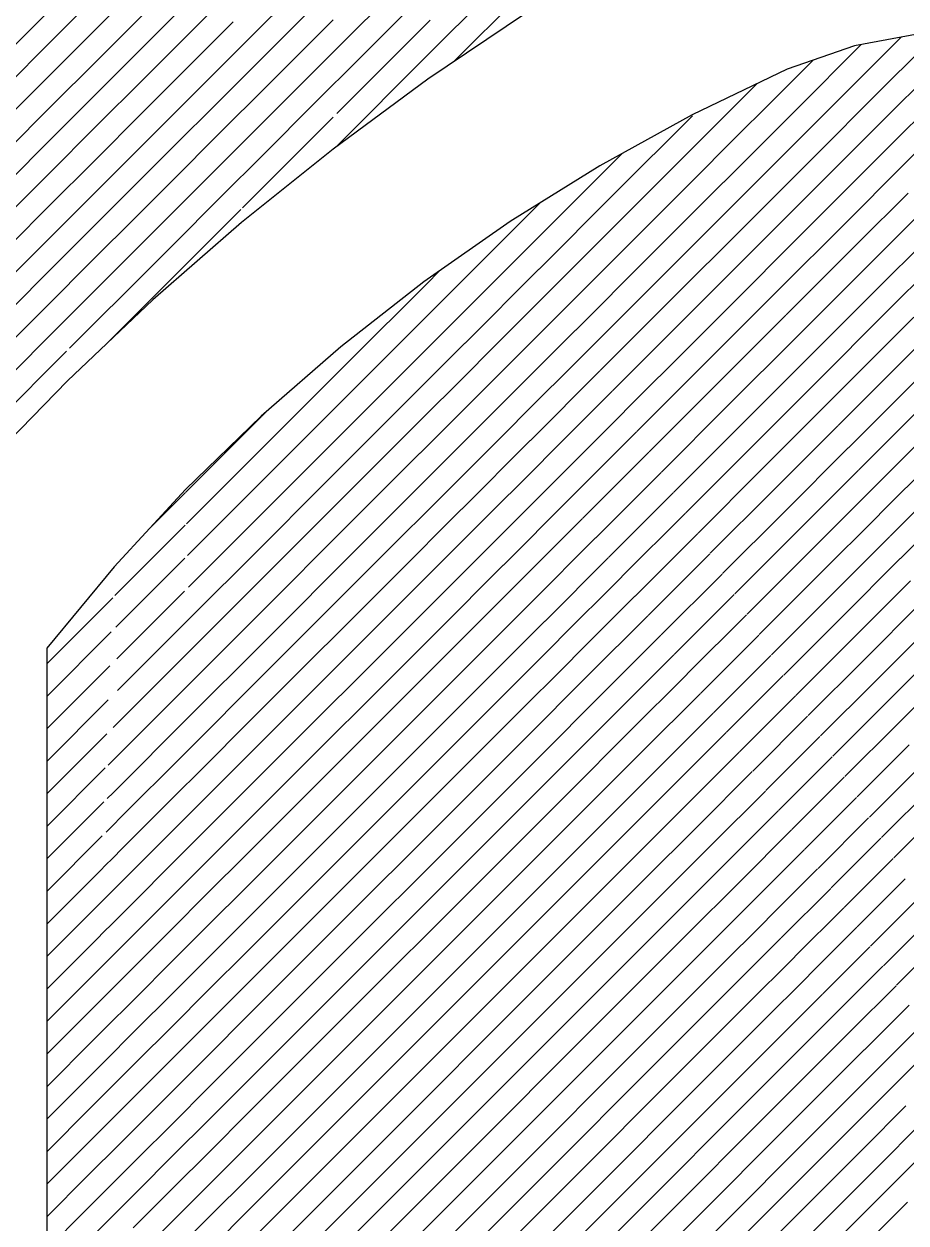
# Model space of a CAD drawing. Extents: x 0 to 13080, y 0 to 6750.
# Drawn here: x 12416.14 to 12430.52, y 1130.58 to 1150.13 of the extents above; entities that cross this region are included whole.
import ezdxf

# ---------------------------------------------------------------- set-up
doc = ezdxf.new("R2010")
doc.units = 0
doc.header["$MEASUREMENT"] = 0
doc.layers.add('MTH-CARIMBO-TXT1', color=1, linetype='CONTINUOUS')

msp = doc.modelspace()

# ---------------------------------------------------------------- linework, layer by layer
at = {"layer": 'MTH-CARIMBO-TXT1', "linetype": 'Continuous'}
for p, q in [((12418.310324, 1149.97683), (12419.512407, 1151.178913)), ((12419.8665, 1149.942016), (12421.179232, 1151.254748)), ((12421.36707, 1149.851596), (12422.809026, 1151.293552)), ((12422.745018, 1149.638553), (12424.287517, 1151.181052)), ((12417.215363, 1149.942529), (12418.326878, 1151.054044)), ((12418.302047, 1149.438223), (12419.533381, 1150.669557)), ((12419.833805, 1149.378991), (12421.18022, 1150.725406)), ((12421.306088, 1149.260283), (12422.78769, 1150.741886)), ((12423.13967, 1149.502875), (12424.305359, 1150.668565)), ((12415.655728, 1149.443554), (12416.69488, 1150.482707)), ((12416.707931, 1149.965427), (12417.252071, 1150.509567)), ((12417.178655, 1149.375491), (12418.318601, 1150.515437)), ((12418.29377, 1148.899616), (12419.554356, 1150.160202)), ((12419.801111, 1148.815966), (12421.181208, 1150.196064)), ((12421.245105, 1148.668971), (12422.766354, 1150.190219)), ((12415.643834, 1148.90133), (12416.707931, 1149.965427)), ((12416.720981, 1149.448147), (12417.215363, 1149.942529)), ((12417.141947, 1148.808453), (12418.310324, 1149.97683)), ((12419.57533, 1149.650846), (12419.8665, 1149.942016)), ((12421.182197, 1149.666722), (12421.36707, 1149.851596)), ((12429.845548, 1149.314462), (12430.44237, 1149.911284)), ((12429.98717, 1148.925754), (12430.875733, 1149.814317)), ((12418.285494, 1148.361009), (12419.57533, 1149.650846)), ((12419.768416, 1148.252941), (12421.182197, 1149.666722)), ((12421.218924, 1148.112459), (12422.745018, 1149.638553)), ((12428.815978, 1148.815222), (12429.703924, 1149.703168)), ((12429.703926, 1149.70317), (12429.79121, 1149.790454)), ((12415.631941, 1148.359107), (12416.720981, 1149.448147)), ((12417.105239, 1148.241415), (12418.302047, 1149.438223)), ((12428.662892, 1149.192466), (12429.007812, 1149.537386)), ((12416.734031, 1148.930867), (12417.178655, 1149.375491)), ((12419.596304, 1149.14149), (12419.833805, 1149.378991)), ((12421.183185, 1149.13738), (12421.306088, 1149.260283)), ((12428.969063, 1148.437977), (12429.845533, 1149.314447)), ((12430.128792, 1148.537046), (12431.005173, 1149.413426)), ((12418.277217, 1147.822402), (12419.596304, 1149.14149)), ((12419.735721, 1147.689917), (12421.183185, 1149.13738)), ((12427.210048, 1148.269952), (12428.095545, 1149.15545)), ((12427.37951, 1147.909084), (12428.662892, 1149.192466)), ((12415.620047, 1147.816883), (12416.734031, 1148.930867)), ((12417.068531, 1147.674377), (12418.29377, 1148.899616)), ((12429.122149, 1148.060732), (12429.987142, 1148.925726)), ((12430.270414, 1148.148338), (12431.134612, 1149.012536)), ((12416.747081, 1148.413587), (12417.141947, 1148.808453)), ((12419.617279, 1148.632134), (12419.801111, 1148.815966)), ((12427.548971, 1147.548215), (12428.815978, 1148.815222)), ((12418.26894, 1147.283795), (12419.617279, 1148.632134)), ((12419.703027, 1147.126892), (12421.184173, 1148.608038)), ((12425.771067, 1147.361302), (12427.04058, 1148.630814)), ((12429.275234, 1147.683488), (12430.12875, 1148.537004)), ((12430.412036, 1147.75963), (12431.264051, 1148.611645)), ((12415.608153, 1147.274659), (12416.747081, 1148.413587)), ((12417.031823, 1147.107339), (12418.285494, 1148.361009)), ((12419.638253, 1148.122779), (12419.768416, 1148.252941)), ((12425.955668, 1147.015572), (12427.209863, 1148.269767)), ((12427.718433, 1147.187347), (12428.969063, 1148.437977)), ((12416.760132, 1147.896307), (12417.105239, 1148.241415)), ((12418.260663, 1146.745188), (12419.638253, 1148.122779)), ((12427.887894, 1146.826478), (12429.122149, 1148.060732)), ((12429.428319, 1147.306243), (12430.270359, 1148.148283)), ((12415.59626, 1146.732436), (12416.760132, 1147.896307)), ((12425.586466, 1147.707031), (12425.898079, 1148.018644)), ((12426.140269, 1146.669843), (12427.379146, 1147.90872)), ((12416.773182, 1147.379028), (12417.068531, 1147.674377)), ((12416.995115, 1146.540301), (12418.277217, 1147.822402)), ((12419.659227, 1147.613423), (12419.735721, 1147.689917)), ((12424.3392, 1146.459765), (12425.586466, 1147.707031)), ((12428.057356, 1146.465609), (12429.275234, 1147.683488)), ((12429.581405, 1146.928999), (12430.411968, 1147.759562)), ((12418.252386, 1146.206581), (12419.659227, 1147.613423)), ((12426.32487, 1146.324114), (12427.548429, 1147.547673)), ((12415.584366, 1146.190212), (12416.773182, 1147.379028)), ((12416.958407, 1145.973263), (12418.26894, 1147.283795)), ((12424.538671, 1146.128906), (12425.771067, 1147.361302)), ((12428.226817, 1146.104741), (12429.428319, 1147.306243)), ((12429.73449, 1146.551754), (12430.553577, 1147.37084)), ((12416.786232, 1146.861748), (12417.031823, 1147.107339)), ((12418.244109, 1145.667974), (12419.680202, 1147.104067)), ((12424.13973, 1146.790624), (12424.565134, 1147.216028)), ((12426.50947, 1145.978384), (12427.717712, 1147.186625)), ((12424.738142, 1145.798046), (12425.955668, 1147.015572)), ((12428.396279, 1145.743872), (12429.581405, 1146.928999)), ((12429.887576, 1146.174509), (12430.695186, 1146.982119)), ((12415.572473, 1145.647989), (12416.786232, 1146.861748)), ((12416.921699, 1145.406225), (12418.260663, 1146.745188)), ((12422.906295, 1145.55719), (12424.139577, 1146.790472)), ((12426.694071, 1145.632655), (12427.886994, 1146.825578)), ((12416.799282, 1146.344468), (12416.995115, 1146.540301)), ((12424.937613, 1145.467187), (12426.140269, 1146.669843)), ((12428.56574, 1145.383004), (12429.73449, 1146.551754)), ((12430.040661, 1145.797265), (12430.836794, 1146.593398)), ((12415.560579, 1145.105765), (12416.799282, 1146.344468)), ((12423.119437, 1145.240002), (12424.338616, 1146.45918)), ((12425.137084, 1145.136328), (12426.32487, 1146.324114)), ((12426.878672, 1145.286926), (12428.056277, 1146.464531)), ((12416.884991, 1144.839187), (12418.252386, 1146.206581)), ((12422.693153, 1145.874378), (12422.929713, 1146.110938)), ((12423.332579, 1144.922814), (12424.537655, 1146.127889)), ((12427.063273, 1144.941196), (12428.22556, 1146.103484)), ((12428.735202, 1145.022135), (12429.887576, 1146.174509)), ((12430.193747, 1145.42002), (12430.978403, 1146.204676)), ((12416.812333, 1145.827188), (12416.958407, 1145.973263)), ((12425.336555, 1144.805469), (12426.50947, 1145.978384)), ((12415.548686, 1144.563541), (12416.812333, 1145.827188)), ((12421.467268, 1144.648493), (12422.693118, 1145.874342)), ((12423.545721, 1144.605626), (12424.736694, 1145.796598)), ((12427.247873, 1144.595467), (12428.394843, 1145.742437)), ((12428.904663, 1144.661266), (12430.040661, 1145.797265)), ((12430.346832, 1145.042776), (12431.120012, 1145.815955)), ((12417.489487, 1144.913352), (12418.244109, 1145.667974)), ((12421.693637, 1144.344531), (12422.906025, 1145.55692)), ((12425.536025, 1144.474609), (12426.694071, 1145.632655)), ((12416.825383, 1145.309908), (12416.921699, 1145.406225)), ((12423.758863, 1144.288438), (12424.935733, 1145.465307)), ((12427.432474, 1144.249738), (12428.564126, 1145.381389)), ((12429.074125, 1144.300398), (12430.193747, 1145.42002)), ((12430.499918, 1144.665531), (12431.261621, 1145.427234)), ((12415.536792, 1144.021318), (12416.825383, 1145.309908)), ((12421.920005, 1144.04057), (12423.118933, 1145.239497)), ((12423.972006, 1143.97125), (12425.134772, 1145.134016)), ((12425.735496, 1144.14375), (12426.878672, 1145.286926)), ((12422.146374, 1143.736608), (12423.331841, 1144.922075)), ((12425.934967, 1143.812891), (12427.063273, 1144.941196)), ((12427.617075, 1143.904008), (12428.733409, 1145.020342)), ((12429.243586, 1143.939529), (12430.346832, 1145.042776)), ((12415.524899, 1143.479094), (12416.838433, 1144.792629)), ((12424.185148, 1143.654062), (12425.333811, 1144.802725)), ((12420.255824, 1143.437049), (12421.467233, 1144.648457)), ((12422.372743, 1143.432647), (12423.544748, 1144.604653)), ((12426.134438, 1143.482032), (12427.247873, 1144.595467)), ((12427.801676, 1143.558279), (12428.902691, 1144.659295)), ((12429.413048, 1143.578661), (12430.499918, 1144.665531)), ((12420.495069, 1143.145963), (12421.693552, 1144.344446)), ((12424.39829, 1143.336873), (12425.53285, 1144.471434)), ((12422.599111, 1143.128686), (12423.757656, 1144.28723)), ((12424.611432, 1143.019685), (12425.731889, 1144.140143)), ((12426.333909, 1143.151172), (12427.432474, 1144.249738)), ((12427.986276, 1143.21255), (12429.071974, 1144.298248)), ((12429.582509, 1143.217792), (12430.653003, 1144.288286)), ((12420.734313, 1142.854877), (12421.919871, 1144.040435)), ((12422.82548, 1142.824724), (12423.970564, 1143.969808)), ((12420.01658, 1143.728134), (12420.099372, 1143.810926)), ((12424.824574, 1142.702497), (12425.930928, 1143.808851)), ((12426.53338, 1142.820313), (12427.617075, 1143.904008)), ((12428.170877, 1142.86682), (12429.241257, 1143.9372)), ((12429.751971, 1142.856924), (12430.806089, 1143.911042)), ((12418.779948, 1142.491503), (12420.01139, 1143.722944)), ((12420.973558, 1142.563792), (12422.146189, 1143.736424)), ((12423.051849, 1142.520763), (12424.183472, 1143.652386)), ((12426.73285, 1142.489454), (12427.801676, 1143.558279)), ((12428.355478, 1142.521091), (12429.41054, 1143.576153)), ((12420.00538, 1143.186605), (12420.255824, 1143.437049)), ((12421.212802, 1142.272706), (12422.372508, 1143.432413)), ((12425.037716, 1142.385309), (12426.129967, 1143.47756)), ((12429.921432, 1142.496055), (12430.959174, 1143.533797)), ((12418.794475, 1141.9757), (12420.00538, 1143.186605)), ((12423.278217, 1142.216801), (12424.396379, 1143.334963)), ((12426.932321, 1142.158595), (12427.986276, 1143.21255)), ((12428.540079, 1142.175362), (12429.579823, 1143.215106)), ((12419.999371, 1142.650265), (12420.495069, 1143.145963)), ((12421.452046, 1141.981621), (12422.598827, 1143.128401)), ((12423.504586, 1141.91284), (12424.609287, 1143.017541)), ((12425.250858, 1142.068121), (12426.329006, 1143.146269)), ((12430.090894, 1142.135186), (12431.11226, 1143.156553)), ((12419.993362, 1142.113926), (12420.734313, 1142.854877)), ((12421.691291, 1141.690535), (12422.825146, 1142.82439)), ((12425.464, 1141.750933), (12426.528045, 1142.814978)), ((12427.131792, 1141.827735), (12428.170877, 1142.86682)), ((12428.724679, 1141.829632), (12429.749106, 1142.854059)), ((12430.260355, 1141.774318), (12431.265345, 1142.779308)), ((12418.809003, 1141.459897), (12419.999371, 1142.650265)), ((12423.730955, 1141.608878), (12424.822195, 1142.700118)), ((12418.206215, 1141.91777), (12418.778152, 1142.489706)), ((12419.987352, 1141.577587), (12420.973558, 1142.563792)), ((12421.930535, 1141.399449), (12423.051465, 1142.520379)), ((12423.957323, 1141.304917), (12425.035102, 1142.382696)), ((12425.677142, 1141.433745), (12426.727084, 1142.483687)), ((12427.331263, 1141.496876), (12428.355478, 1142.521091)), ((12428.90928, 1141.483903), (12429.918388, 1142.493011)), ((12430.429817, 1141.413449), (12431.418431, 1142.402063)), ((12419.981343, 1141.041247), (12421.212802, 1142.272706)), ((12422.16978, 1141.108364), (12423.277784, 1142.216368)), ((12418.82353, 1140.944094), (12419.993362, 1142.113926)), ((12424.183692, 1141.000956), (12425.24801, 1142.065274)), ((12425.890284, 1141.116557), (12426.926123, 1142.152396)), ((12427.530734, 1141.166017), (12428.540079, 1142.175362)), ((12429.093881, 1141.138174), (12430.087671, 1142.131964)), ((12417.625266, 1140.80649), (12418.772218, 1141.953443)), ((12419.975334, 1140.504908), (12421.452046, 1141.981621)), ((12422.409024, 1140.817278), (12423.504103, 1141.912357)), ((12426.103426, 1140.799369), (12427.125162, 1141.821105)), ((12427.730205, 1140.835158), (12428.724679, 1141.829632)), ((12419.969324, 1139.968568), (12421.691291, 1141.690535)), ((12422.648269, 1140.526192), (12423.730422, 1141.608345)), ((12424.410061, 1140.696994), (12425.460918, 1141.747851)), ((12429.278482, 1140.792444), (12430.256954, 1141.770917)), ((12417.640147, 1140.291041), (12418.766285, 1141.417179)), ((12418.838057, 1140.428292), (12419.987352, 1141.577587)), ((12424.636429, 1140.393033), (12425.673826, 1141.430429)), ((12426.316568, 1140.482181), (12427.3242, 1141.489814)), ((12427.929675, 1140.504298), (12428.90928, 1141.483903)), ((12429.463083, 1140.446715), (12430.426237, 1141.40987)), ((12419.963315, 1139.432229), (12421.930535, 1141.399449)), ((12422.887513, 1140.235107), (12423.956741, 1141.304334)), ((12418.852585, 1139.912489), (12419.981343, 1141.041247)), ((12419.957306, 1138.89589), (12422.16978, 1141.108364)), ((12424.862798, 1140.089071), (12425.886733, 1141.113007)), ((12426.52971, 1140.164993), (12427.523239, 1141.158522)), ((12428.129146, 1140.173439), (12429.093881, 1141.138174)), ((12429.647683, 1140.100986), (12430.59552, 1141.048822)), ((12417.655028, 1139.775592), (12418.760351, 1140.880916)), ((12419.951297, 1138.35955), (12422.409024, 1140.817278)), ((12423.126758, 1139.944021), (12424.18306, 1141.000323)), ((12426.742852, 1139.847805), (12427.722278, 1140.827231)), ((12416.514073, 1139.695297), (12417.589613, 1140.770838)), ((12423.366002, 1139.652935), (12424.409378, 1140.696312)), ((12425.089167, 1139.78511), (12426.099641, 1140.795584)), ((12428.328617, 1139.84258), (12429.278482, 1140.792444)), ((12429.832284, 1139.755256), (12430.764803, 1140.687775)), ((12418.754418, 1140.344652), (12418.838057, 1140.428292)), ((12418.867112, 1139.396686), (12419.975334, 1140.504908)), ((12419.945287, 1137.823211), (12422.648269, 1140.526192)), ((12425.315535, 1139.481149), (12426.312549, 1140.478162)), ((12426.955994, 1139.530617), (12427.921317, 1140.49594)), ((12428.528088, 1139.511721), (12429.463083, 1140.446715)), ((12417.669909, 1139.260143), (12418.754418, 1140.344652)), ((12419.939278, 1137.286872), (12422.887513, 1140.235107)), ((12423.605246, 1139.36185), (12424.635697, 1140.392301)), ((12430.016885, 1139.409527), (12430.934086, 1140.326728)), ((12416.514073, 1139.164967), (12417.565266, 1140.216161)), ((12423.844491, 1139.070764), (12424.862016, 1140.08829)), ((12425.541904, 1139.177187), (12426.525456, 1140.160739)), ((12427.169136, 1139.213429), (12428.120356, 1140.164649)), ((12428.727559, 1139.180861), (12429.647683, 1140.100986)), ((12418.748484, 1139.808389), (12418.852585, 1139.912489)), ((12418.881639, 1138.880883), (12419.969324, 1139.968568)), ((12419.933269, 1136.750532), (12423.126758, 1139.944021)), ((12425.768273, 1138.873226), (12426.738364, 1139.843317)), ((12430.201486, 1139.063798), (12431.103368, 1139.965681)), ((12416.514073, 1138.634637), (12417.540919, 1139.661484)), ((12417.68479, 1138.744694), (12418.748484, 1139.808389)), ((12419.927259, 1136.214193), (12423.366002, 1139.652935)), ((12424.083735, 1138.779679), (12425.088335, 1139.784278)), ((12427.382278, 1138.896241), (12428.319395, 1139.833358)), ((12428.92703, 1138.850002), (12429.832284, 1139.755256)), ((12424.32298, 1138.488593), (12425.314654, 1139.480267)), ((12425.994641, 1138.569264), (12426.951272, 1139.525895)), ((12427.59542, 1138.579053), (12428.518434, 1139.502067)), ((12430.386086, 1138.718069), (12431.272651, 1139.604633)), ((12417.699671, 1138.229245), (12418.742551, 1139.272125)), ((12418.742551, 1139.272125), (12418.867112, 1139.396686)), ((12418.896167, 1138.365081), (12419.963315, 1139.432229)), ((12419.92125, 1135.677853), (12423.605246, 1139.36185)), ((12429.1265, 1138.519143), (12430.016885, 1139.409527)), ((12416.514073, 1138.104307), (12417.516572, 1139.106806)), ((12419.915241, 1135.141514), (12423.844491, 1139.070764)), ((12424.562224, 1138.197507), (12425.540973, 1139.176256)), ((12426.22101, 1138.265303), (12427.16418, 1139.208472)), ((12427.808562, 1138.261865), (12428.717473, 1139.170776)), ((12429.325971, 1138.188284), (12430.201486, 1139.063798)), ((12418.736617, 1138.735862), (12418.881639, 1138.880883)), ((12418.910694, 1137.849278), (12419.957306, 1138.89589)), ((12424.801469, 1137.906422), (12425.767292, 1138.872245)), ((12426.447379, 1137.961341), (12427.377087, 1138.89105)), ((12417.599713, 1138.659617), (12417.68479, 1138.744694)), ((12417.714552, 1137.713797), (12418.736617, 1138.735862)), ((12419.909231, 1134.605175), (12424.083735, 1138.779679)), ((12428.021704, 1137.944676), (12428.916512, 1138.839485)), ((12429.525442, 1137.857424), (12430.386086, 1138.718069)), ((12416.514073, 1137.573977), (12417.492225, 1138.552129)), ((12419.903222, 1134.068835), (12424.32298, 1138.488593)), ((12425.040713, 1137.615336), (12425.993611, 1138.568234)), ((12426.673747, 1137.65738), (12427.589995, 1138.573628)), ((12428.234846, 1137.627488), (12429.115551, 1138.508194)), ((12418.730684, 1138.199598), (12418.896167, 1138.365081)), ((12418.925221, 1137.333475), (12419.951297, 1138.35955)), ((12429.724913, 1137.526565), (12430.570687, 1138.372339)), ((12417.515881, 1138.045455), (12417.597263, 1138.126837)), ((12417.597263, 1138.126837), (12417.699671, 1138.229245)), ((12417.729434, 1137.198348), (12418.730684, 1138.199598)), ((12419.897213, 1133.532496), (12424.562224, 1138.197507)), ((12425.279958, 1137.32425), (12426.21993, 1138.264222)), ((12426.900116, 1137.353419), (12427.802903, 1138.256205)), ((12428.447988, 1137.3103), (12429.31459, 1138.176902)), ((12416.514073, 1137.043647), (12417.467878, 1137.997452)), ((12419.891203, 1132.996156), (12424.801469, 1137.906422)), ((12425.519202, 1137.033165), (12426.446248, 1137.960211)), ((12427.126485, 1137.049457), (12428.01581, 1137.938783)), ((12429.924384, 1137.195706), (12430.755288, 1138.02661)), ((12417.594813, 1137.594057), (12417.714552, 1137.713797)), ((12418.724751, 1137.663334), (12418.910694, 1137.849278)), ((12418.939749, 1136.817672), (12419.945287, 1137.823211)), ((12428.66113, 1136.993112), (12429.513629, 1137.845611)), ((12417.499658, 1137.498902), (12417.594813, 1137.594057)), ((12417.744315, 1136.682899), (12418.724751, 1137.663334)), ((12419.885194, 1132.459817), (12425.040713, 1137.615336)), ((12425.758446, 1136.742079), (12426.672567, 1137.6562)), ((12427.352853, 1136.745496), (12428.228718, 1137.62136)), ((12428.874272, 1136.675924), (12429.712668, 1137.51432)), ((12430.123855, 1136.864847), (12430.939889, 1137.680881)), ((12416.514073, 1136.513317), (12417.443531, 1137.442775)), ((12418.718817, 1137.127071), (12418.925221, 1137.333475)), ((12419.879185, 1131.923478), (12425.279958, 1137.32425)), ((12425.997691, 1136.450993), (12426.898886, 1137.352189)), ((12427.579222, 1136.441534), (12428.441626, 1137.303938)), ((12430.323325, 1136.533987), (12431.124489, 1137.335151)), ((12417.592362, 1137.061276), (12417.729434, 1137.198348)), ((12417.759196, 1136.16745), (12418.718817, 1137.127071)), ((12418.954276, 1136.30187), (12419.939278, 1137.286872)), ((12429.087414, 1136.358736), (12429.911707, 1137.183029)), ((12417.483435, 1136.952349), (12417.592362, 1137.061276)), ((12419.873176, 1131.387138), (12425.519202, 1137.033165)), ((12426.236935, 1136.159908), (12427.125205, 1137.048178)), ((12427.805591, 1136.137573), (12428.654534, 1136.986516)), ((12416.514073, 1135.982986), (12417.419184, 1136.888098)), ((12418.712884, 1136.590807), (12418.939749, 1136.817672)), ((12418.968803, 1135.786067), (12419.933269, 1136.750532)), ((12419.867166, 1130.850799), (12425.758446, 1136.742079)), ((12426.47618, 1135.868822), (12427.351524, 1136.744166)), ((12429.300556, 1136.041548), (12430.110746, 1136.851738)), ((12417.467212, 1136.405796), (12417.589912, 1136.528496)), ((12417.589912, 1136.528496), (12417.744315, 1136.682899)), ((12417.774077, 1135.652001), (12418.712884, 1136.590807)), ((12428.031959, 1135.833612), (12428.867441, 1136.669093)), ((12429.513698, 1135.72436), (12430.309785, 1136.520447)), ((12416.514073, 1135.452656), (12417.394837, 1136.33342)), ((12417.394837, 1136.33342), (12417.467212, 1136.405796)), ((12419.861157, 1130.314459), (12425.997691, 1136.450993)), ((12426.715424, 1135.577736), (12427.577843, 1136.440155)), ((12428.258328, 1135.52965), (12429.080349, 1136.351671)), ((12417.587462, 1135.995715), (12417.759196, 1136.16745)), ((12418.70695, 1136.054544), (12418.954276, 1136.30187)), ((12418.983331, 1135.270264), (12419.927259, 1136.214193)), ((12419.855148, 1129.77812), (12426.236935, 1136.159908)), ((12426.954669, 1135.286651), (12427.804162, 1136.136144)), ((12429.72684, 1135.407172), (12430.508824, 1136.189156)), ((12417.450989, 1135.859243), (12417.587462, 1135.995715)), ((12417.788958, 1135.136552), (12418.70695, 1136.054544)), ((12428.484697, 1135.225689), (12429.293257, 1136.034249)), ((12416.514073, 1134.922326), (12417.370489, 1135.778743)), ((12417.370489, 1135.778743), (12417.450989, 1135.859243)), ((12418.701017, 1135.51828), (12418.968803, 1135.786067)), ((12419.849138, 1129.241781), (12426.47618, 1135.868822)), ((12427.193913, 1134.995565), (12428.030481, 1135.832133)), ((12429.939982, 1135.089984), (12430.707863, 1135.857865)), ((12417.585011, 1135.462935), (12417.774077, 1135.652001)), ((12418.997858, 1134.754461), (12419.92125, 1135.677853)), ((12419.843129, 1128.705441), (12426.715424, 1135.577736)), ((12428.711065, 1134.921727), (12429.506164, 1135.716826)), ((12417.434766, 1135.312689), (12417.585011, 1135.462935)), ((12417.803839, 1134.621103), (12418.701017, 1135.51828)), ((12427.433158, 1134.70448), (12428.2568, 1135.528122)), ((12428.937434, 1134.617766), (12429.719072, 1135.399404)), ((12430.153124, 1134.772796), (12430.906902, 1135.526573)), ((12416.514073, 1134.391996), (12417.346142, 1135.224066)), ((12417.346142, 1135.224066), (12417.434766, 1135.312689)), ((12418.695083, 1134.982017), (12418.983331, 1135.270264)), ((12419.83712, 1128.169102), (12426.954669, 1135.286651)), ((12427.672402, 1134.413394), (12428.483119, 1135.22411)), ((12430.366266, 1134.455608), (12431.105941, 1135.195282)), ((12417.582561, 1134.930155), (12417.788958, 1135.136552)), ((12417.81872, 1134.105654), (12418.695083, 1134.982017)), ((12419.012385, 1134.238658), (12419.915241, 1135.141514)), ((12419.83111, 1127.632762), (12427.193913, 1134.995565)), ((12429.163803, 1134.313804), (12429.93198, 1135.081981)), ((12417.321795, 1134.669389), (12417.418543, 1134.766136)), ((12417.418543, 1134.766136), (12417.582561, 1134.930155)), ((12427.911646, 1134.122308), (12428.709437, 1134.920099)), ((12429.390171, 1134.009843), (12430.144888, 1134.764559)), ((12416.514073, 1133.861666), (12417.321795, 1134.669389)), ((12417.580111, 1134.397374), (12417.803839, 1134.621103)), ((12418.68915, 1134.445753), (12418.997858, 1134.754461)), ((12419.026913, 1133.722856), (12419.909231, 1134.605175)), ((12419.825101, 1127.096423), (12427.433158, 1134.70448)), ((12428.150891, 1133.831223), (12428.935756, 1134.616088)), ((12417.402319, 1134.219583), (12417.580111, 1134.397374)), ((12417.833601, 1133.590205), (12418.68915, 1134.445753)), ((12419.819092, 1126.560084), (12427.672402, 1134.413394)), ((12429.61654, 1133.705882), (12430.357795, 1134.447137)), ((12417.297448, 1134.114712), (12417.402319, 1134.219583)), ((12418.683216, 1133.909489), (12419.012385, 1134.238658)), ((12428.390135, 1133.540137), (12429.162075, 1134.312077)), ((12416.514073, 1133.331336), (12417.297448, 1134.114712)), ((12417.577661, 1133.864594), (12417.81872, 1134.105654)), ((12419.04144, 1133.207053), (12419.903222, 1134.068835)), ((12419.813082, 1126.023744), (12427.911646, 1134.122308)), ((12428.62938, 1133.249051), (12429.388394, 1134.008066)), ((12429.842909, 1133.40192), (12430.570703, 1134.129714)), ((12417.386096, 1133.67303), (12417.577661, 1133.864594)), ((12417.848483, 1133.074756), (12418.683216, 1133.909489)), ((12419.807073, 1125.487405), (12428.150891, 1133.831223)), ((12430.069277, 1133.097959), (12430.783611, 1133.812292)), ((12417.273101, 1133.560034), (12417.386096, 1133.67303)), ((12417.57521, 1133.331814), (12417.833601, 1133.590205)), ((12418.677283, 1133.373226), (12419.026913, 1133.722856)), ((12428.868624, 1132.957966), (12429.614713, 1133.704055)), ((12416.514073, 1132.801006), (12417.273101, 1133.560034)), ((12419.055967, 1132.69125), (12419.897213, 1133.532496)), ((12419.801064, 1124.951065), (12428.390135, 1133.540137)), ((12429.107869, 1132.66688), (12429.841032, 1133.400043)), ((12430.295646, 1132.793997), (12430.996518, 1133.49487)), ((12417.369873, 1133.126477), (12417.57521, 1133.331814)), ((12417.863364, 1132.559307), (12418.677283, 1133.373226)), ((12418.671349, 1132.836962), (12419.04144, 1133.207053)), ((12419.795055, 1124.414726), (12428.62938, 1133.249051)), ((12416.514073, 1132.270676), (12417.248754, 1133.005357)), ((12417.248754, 1133.005357), (12417.369873, 1133.126477)), ((12417.57276, 1132.799033), (12417.848483, 1133.074756)), ((12429.347113, 1132.375794), (12430.067351, 1133.096032)), ((12417.878245, 1132.043858), (12418.671349, 1132.836962)), ((12419.070495, 1132.175447), (12419.891203, 1132.996156)), ((12419.789045, 1123.878387), (12428.868624, 1132.957966)), ((12417.35365, 1132.579923), (12417.57276, 1132.799033)), ((12418.665416, 1132.300699), (12419.055967, 1132.69125)), ((12419.783036, 1123.342047), (12429.107869, 1132.66688)), ((12429.586358, 1132.084709), (12430.29367, 1132.792021)), ((12416.514073, 1131.740346), (12417.224407, 1132.45068)), ((12417.224407, 1132.45068), (12417.35365, 1132.579923)), ((12417.57031, 1132.266253), (12417.863364, 1132.559307)), ((12419.085022, 1131.659645), (12419.885194, 1132.459817)), ((12429.825602, 1131.793623), (12430.519989, 1132.48801)), ((12417.337427, 1132.03337), (12417.57031, 1132.266253)), ((12417.893126, 1131.528409), (12418.665416, 1132.300699)), ((12419.777027, 1122.805708), (12429.347113, 1132.375794)), ((12417.20006, 1131.896003), (12417.337427, 1132.03337)), ((12417.567859, 1131.733473), (12417.878245, 1132.043858)), ((12418.659482, 1131.764435), (12419.070495, 1132.175447)), ((12419.771017, 1122.269369), (12429.586358, 1132.084709)), ((12430.064846, 1131.502537), (12430.746308, 1132.183999)), ((12416.514073, 1131.210016), (12417.20006, 1131.896003)), ((12419.099549, 1131.143842), (12419.879185, 1131.923478)), ((12430.304091, 1131.211452), (12430.972626, 1131.879987)), ((12417.321204, 1131.486817), (12417.567859, 1131.733473)), ((12417.908007, 1131.01296), (12418.659482, 1131.764435)), ((12418.653549, 1131.228172), (12419.085022, 1131.659645)), ((12419.765008, 1121.733029), (12429.825602, 1131.793623)), ((12417.175713, 1131.341326), (12417.321204, 1131.486817)), ((12417.565409, 1131.200692), (12417.893126, 1131.528409)), ((12419.758999, 1121.19669), (12430.064846, 1131.502537)), ((12416.514073, 1130.679686), (12417.175713, 1131.341326)), ((12419.114076, 1130.628039), (12419.873176, 1131.387138)), ((12417.304981, 1130.940264), (12417.565409, 1131.200692)), ((12417.922888, 1130.497511), (12418.653549, 1131.228172)), ((12418.647615, 1130.691908), (12419.099549, 1131.143842)), ((12419.752989, 1120.66035), (12430.304091, 1131.211452)), ((12417.151365, 1130.786648), (12417.304981, 1130.940264)), ((12417.562959, 1130.667912), (12417.908007, 1131.01296)), ((12419.128604, 1130.112236), (12419.867166, 1130.850799)), ((12419.74698, 1120.124011), (12430.543335, 1130.920366)), ((12416.514073, 1130.149356), (12417.151365, 1130.786648)), ((12417.288758, 1130.39371), (12417.562959, 1130.667912)), ((12417.937769, 1129.982062), (12418.647615, 1130.691908)), ((12418.641682, 1130.155645), (12419.114076, 1130.628039))]:
    msp.add_line(p, q, dxfattribs=at)
for points in [[(12424.318221, 1150.299155), (12422.72904, 1149.225436), (12421.185144, 1148.087563), (12419.689122, 1146.887444), (12418.243481, 1145.627091), (12416.850644, 1144.308617), (12415.512947, 1142.934231)], [(12440.041423, 1121.543639), (12440.041423, 1141.751562), (12439.959984, 1142.91023), (12439.71727, 1144.046114), (12439.318054, 1145.13688), (12438.770185, 1146.161079), (12438.084436, 1147.098571), (12437.274291, 1147.930923), (12436.355681, 1148.641767), (12435.346668, 1149.217126), (12434.267094, 1149.645687), (12433.138187, 1149.919021), (12431.982144, 1150.031755), (12430.821698, 1149.981672), (12429.679666, 1149.769756), (12428.582603, 1149.390322)], [(12428.582603, 1149.390322), (12427.034499, 1148.643784), (12425.528605, 1147.815397), (12424.069243, 1146.907538), (12422.660605, 1145.922815), (12421.306734, 1144.864054), (12420.011517, 1143.734294), (12418.778673, 1142.536781), (12417.611741, 1141.274952), (12416.514073, 1139.952429), (12416.514073, 1116.267809)]]:
    msp.add_lwpolyline(points, dxfattribs=at)

doc.saveas('drawing.dxf')
